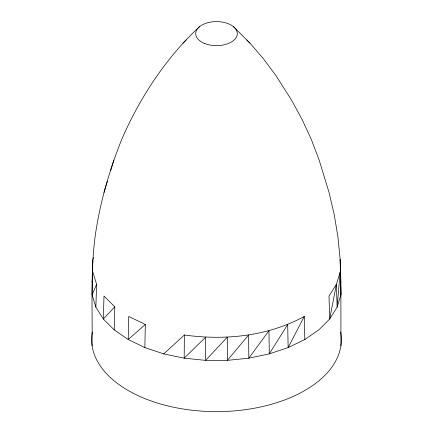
<?xml version="1.0" encoding="UTF-8"?>
<svg xmlns="http://www.w3.org/2000/svg" width="433" height="433" viewBox="0 0 433 433"><rect width="100%" height="100%" fill="white"/><g stroke="black" fill="none" stroke-linecap="round" stroke-linejoin="round"><path stroke-width="0.65" d="M304.805 339.521L304.275 316.447C267.951 336.284 224.911 340.647 184.371 334.996L184.177 358.183L205.615 360.364L227.385 360.364L248.823 358.183L269.277 353.885L288.129 347.602L304.805 339.521L318.796 329.897L329.681 319.013L337.128 307.203L340.906 294.824L340.165 259.519L337.929 236.927L334.216 214.541L329.031 192.42L319.17 160.102L311.338 139.513L302.131 119.53L291.582 100.196L275.816 75.385L263.486 58.818L249.987 43.192L233.549 26.727M144.871 347.602L145.299 324.474L128.725 316.447L128.195 339.521L144.871 347.602L163.723 353.885L184.177 358.183L205.68 337.166L205.615 360.364L227.32 337.166L227.385 360.364L248.629 334.996L248.823 358.183L268.963 330.72L269.277 353.885L287.701 324.474L288.129 347.602L304.275 316.447M114.204 329.897L114.815 306.873L103.996 296.058L103.319 319.013L114.204 329.897L128.195 339.521L145.299 324.474M199.451 26.727C165.666 58.082 140.038 97.436 121.662 139.513C109.213 170.851 99.704 203.478 95.071 236.927C90.405 273.034 92.592 309.519 92.094 345.81M114.815 306.873L103.319 319.013L95.872 307.203L92.094 294.824L92.835 259.519M95.872 307.203L96.597 284.319L92.835 272.016L92.094 282.256L92.467 281.017M103.969 192.42L107.389 181.227M110.615 170.634L113.83 160.102M93.025 258.907L93.398 257.673M92.094 294.824L96.597 284.319M183.013 43.192L186.233 39.971M163.723 353.885L184.371 334.996M246.767 39.971L249.987 43.192M340.533 281.017L340.906 282.256L340.906 345.81M340.906 282.256L340.165 259.519L340.906 294.824M340.701 331.992A124.883 72.1 0 0 1 216.5 411.626A124.883 72.1 0 0 1 92.299 331.992M340.165 272.016L337.128 307.203L336.403 284.319L340.165 272.016M336.403 284.319L329.681 319.013L329.004 296.058L336.403 284.319M204.56 43.462A20.816 12.016 0 0 0 237.235 34.667A20.816 12.016 0 0 0 207.705 22.733A20.816 12.016 0 0 0 204.56 43.462"/></g></svg>
